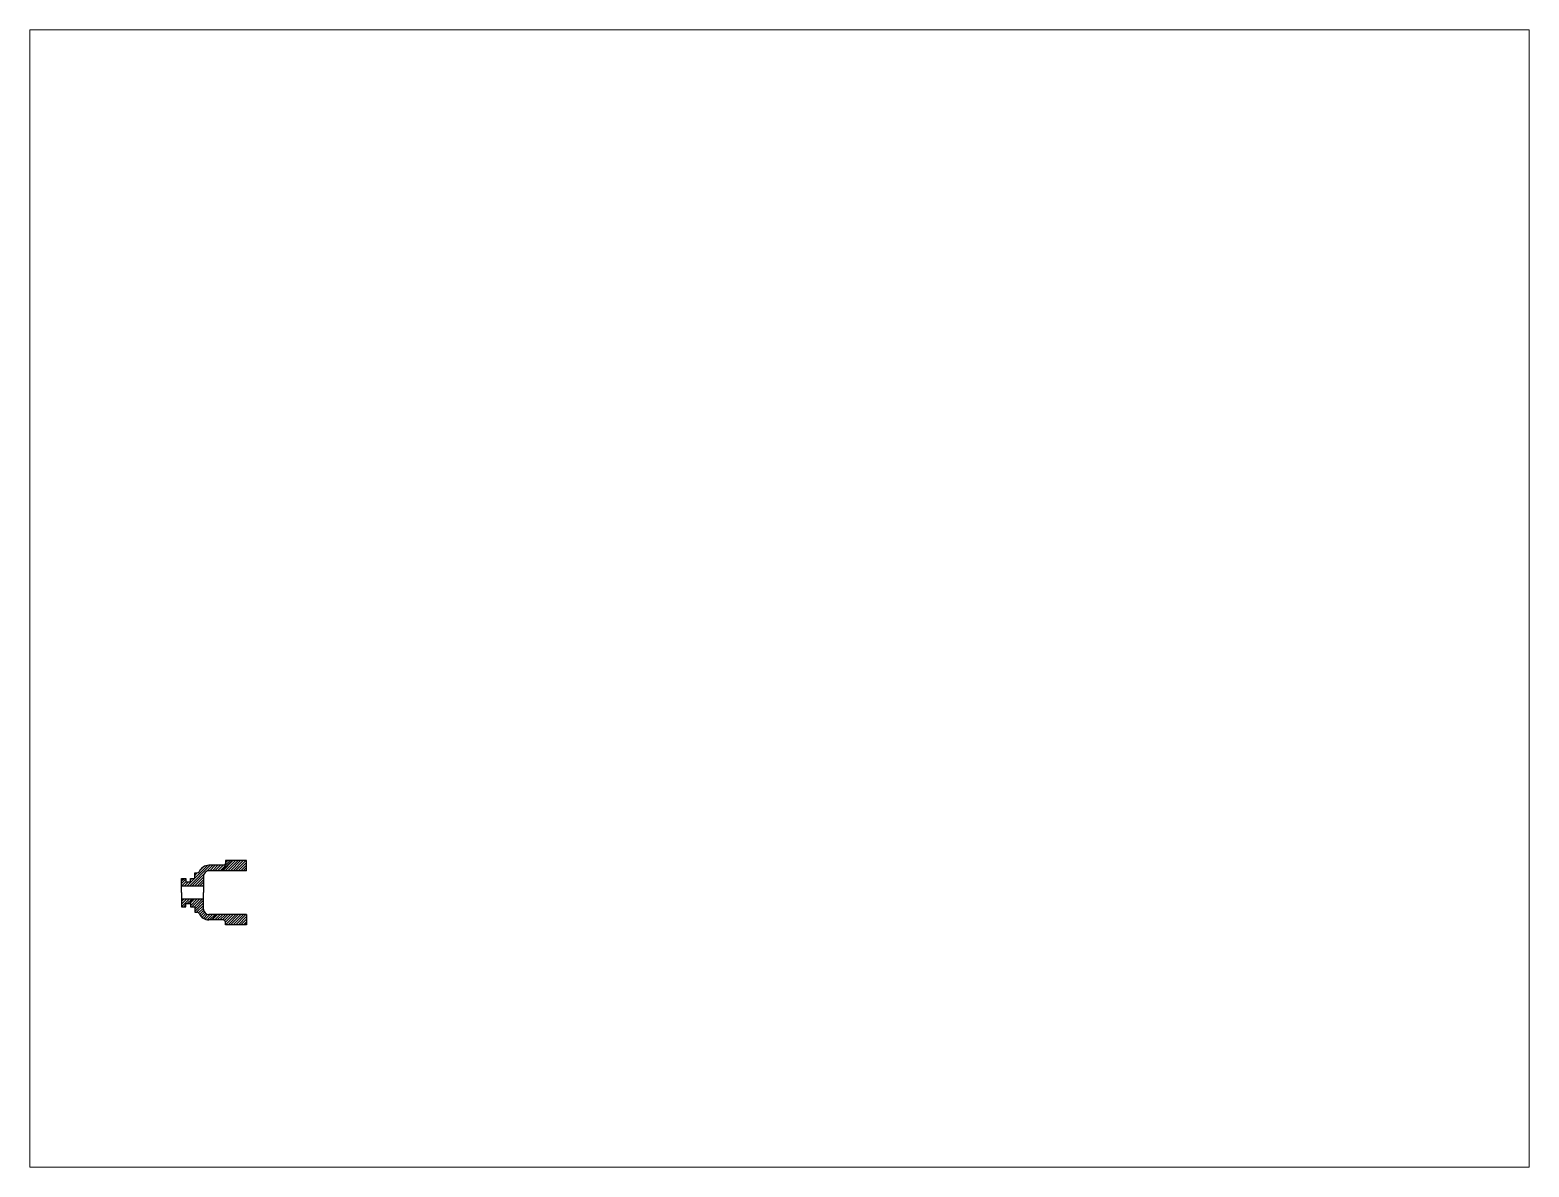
# Paper-space layout '配置1' of a CAD drawing. Header units: centimetres. Extents: x 26 to 231, y 20 to 176.
# The model-space entities are those that its viewports show. They can reach past a viewport. Long polylines and large blocks are cut down to what shows.
import ezdxf

# ---------------------------------------------------------------- set-up
doc = ezdxf.new("R2010")
doc.units = ezdxf.units.CM
doc.layers.add('輪廓線', color=7, linetype='Continuous')

msp = doc.modelspace()

# ---------------------------------------------------------------- hatches: boundary and pattern name
h = msp.add_hatch()
h.set_pattern_fill('STEEL', color=256, scale=300)
h.set_pattern_definition([(45, (1916.83, 878.485), (-26.517, 26.517), []), (45, (1916.83, 897.235), (-26.517, 26.517), [])])
h.paths.add_polyline_path([(1946.8, 913.5), (1916.8, 913.5), (1916.8, 903), (1922.8, 903), (1922.8, 907.5), (1928.8, 907.5), (1928.8, 903), (1934.8, 903), (1934.8, 895.5), (1938, 895.5, -0.293253), (1940.7, 893.7, 0.293253), (1954.3, 885), (1958.8, 885), (1973.8, 885), (1974.2, 885), (1974.6, 884.9), (1975, 884.8), (1975.3, 884.6), (1975.7, 884.4), (1976, 884.1), (1976.2, 883.8), (1976.4, 883.5), (1976.6, 883.1), (1976.7, 882.8), (1976.8, 882.4), (1976.8, 882), (1976.8, 878.5), (2005.8, 878.5), (2005.8, 892.5), (1954.3, 892.5, -0.414214), (1946.8, 900)])
h.paths.add_polyline_path([(1954.3, 952.5), (2005.8, 952.5), (2005.8, 966.5), (1976.8, 966.5), (1976.8, 963), (1976.8, 962.6), (1976.7, 962.2), (1976.6, 961.8), (1976.4, 961.5), (1976.2, 961.2), (1976, 960.9), (1975.7, 960.6), (1975.3, 960.4), (1975, 960.2), (1974.6, 960.1), (1974.2, 960), (1973.8, 960), (1958.8, 960), (1954.3, 960, 0.293253), (1940.7, 951.2, -0.293253), (1938, 949.5), (1934.8, 949.5), (1934.8, 942), (1928.8, 942), (1928.8, 937.5), (1922.8, 937.5), (1922.8, 942), (1916.8, 942), (1916.8, 931.5), (1946.8, 931.5), (1946.8, 945, -0.414214)])
h = msp.add_hatch()
h.set_pattern_fill('ANSI31', scale=20)
h.set_pattern_definition([(45, (1916.8303, 878.4848), (-1.767767, 1.767767), [])])
h.paths.add_polyline_path([(1946.8, 945, -0.414214), (1954.3, 952.5), (2005.8, 952.5), (2005.8, 966.5), (1976.8, 966.5), (1976.8, 963), (1976.8, 962.6), (1976.7, 962.2), (1976.6, 961.8), (1976.4, 961.5), (1976.2, 961.2), (1976, 960.9), (1975.7, 960.6), (1975.3, 960.4), (1975, 960.2), (1974.6, 960.1), (1974.2, 960), (1973.8, 960), (1958.8, 960), (1954.3, 960, 0.293253), (1940.7, 951.2, -0.293253), (1938, 949.5), (1934.8, 949.5), (1934.8, 942), (1928.8, 942), (1928.8, 937.5), (1922.8, 937.5), (1922.8, 942), (1916.8, 942), (1916.8, 931.5), (1946.8, 931.5)])
h.paths.add_polyline_path([(1946.8, 913.5), (1916.8, 913.5), (1916.8, 903), (1922.8, 903), (1922.8, 907.5), (1928.8, 907.5), (1928.8, 903), (1934.8, 903), (1934.8, 895.5), (1938, 895.5, -0.293253), (1940.7, 893.7, 0.293253), (1954.3, 885), (1958.8, 885), (1973.8, 885), (1974.2, 885), (1974.6, 884.9), (1975, 884.8), (1975.3, 884.6), (1975.7, 884.4), (1976, 884.1), (1976.2, 883.8), (1976.4, 883.5), (1976.6, 883.1), (1976.7, 882.8), (1976.8, 882.4), (1976.8, 882), (1976.8, 878.5), (2005.8, 878.5), (2005.8, 892.5), (1954.3, 892.5, -0.414214), (1946.8, 900)])

# ---------------------------------------------------------------- linework, layer by layer
at = {"layer": '輪廓線'}
for p, q in [((2005.8, 966.5), (1976.8, 966.5)), ((1976.8, 966.5), (1976.8, 963)), ((2005.8, 952.5), (2005.8, 966.5)), ((1934.8, 942), (1934.8, 949.5)), ((1934.8, 949.5), (1938, 949.5)), ((1958.8, 960), (1954.3, 960)), ((2005.8, 952.5), (1954.3, 952.5)), ((1973.8, 960), (1958.8, 960)), ((1974.2, 960), (1973.8, 960)), ((1974.6, 960.1), (1974.2, 960)), ((1975, 960.2), (1974.6, 960.1)), ((1975.3, 960.4), (1975, 960.2)), ((1975.7, 960.6), (1975.3, 960.4)), ((1976, 960.9), (1975.7, 960.6)), ((1976.2, 961.2), (1976, 960.9)), ((1976.4, 961.5), (1976.2, 961.2)), ((1976.6, 961.8), (1976.4, 961.5)), ((1976.7, 962.2), (1976.6, 961.8)), ((1976.8, 962.6), (1976.7, 962.2)), ((1976.8, 963), (1976.8, 962.6)), ((1916.8, 942), (1922.8, 942)), ((1916.8, 931.5), (1916.8, 942)), ((1916.8, 922.5), (1916.8, 931.5)), ((1946.8, 931.5), (1916.8, 931.5)), ((1922.8, 942), (1922.8, 937.5)), ((1922.8, 937.5), (1928.8, 937.5)), ((1928.8, 937.5), (1928.8, 942)), ((1928.8, 942), (1934.8, 942)), ((1946.8, 945), (1946.8, 931.5)), ((1946.8, 931.5), (1946.8, 922.5)), ((1916.8, 922.5), (1916.8, 913.5)), ((1946.8, 913.5), (1916.8, 913.5)), ((1916.8, 913.5), (1916.8, 903)), ((1922.8, 903), (1922.8, 907.5)), ((1922.8, 907.5), (1928.8, 907.5)), ((1928.8, 907.5), (1928.8, 903)), ((1946.8, 913.5), (1946.8, 922.5)), ((1946.8, 900), (1946.8, 913.5)), ((1916.8, 903), (1922.8, 903)), ((1928.8, 903), (1934.8, 903)), ((1934.8, 903), (1934.8, 895.5)), ((1934.8, 895.5), (1938, 895.5)), ((2005.8, 892.5), (1954.3, 892.5)), ((1958.8, 885), (1954.3, 885)), ((1973.8, 885), (1958.8, 885)), ((1974.2, 885), (1973.8, 885)), ((1974.6, 884.9), (1974.2, 885)), ((1975, 884.8), (1974.6, 884.9)), ((1975.3, 884.6), (1975, 884.8)), ((1975.7, 884.4), (1975.3, 884.6)), ((1976, 884.1), (1975.7, 884.4)), ((1976.2, 883.8), (1976, 884.1)), ((2005.8, 892.5), (2005.8, 878.5)), ((1976.4, 883.5), (1976.2, 883.8)), ((1976.6, 883.1), (1976.4, 883.5)), ((1976.7, 882.8), (1976.6, 883.1)), ((1976.8, 882.4), (1976.7, 882.8)), ((1976.8, 882), (1976.8, 882.4)), ((1976.8, 878.5), (1976.8, 882)), ((2005.8, 878.5), (1976.8, 878.5))]:
    msp.add_line(p, q, dxfattribs=at)
for centre, radius, start, end in [((1938, 952.5), 3, 270, 335.3757), ((1954.3, 945), 15, 90, 155.3757), ((1954.3, 945), 7.5, 90, 180), ((1938, 892.5), 3, 24.6243, 90), ((1954.3, 900), 15, 204.6243, 270), ((1954.3, 900), 7.5, 180, 270)]:
    msp.add_arc(centre, radius, start, end, dxfattribs=at)

psp = doc.layouts.new('配置1')

# ---------------------------------------------------------------- viewports
at = {"layer": '0'}
psp.add_viewport(center=(128.5, 97.5), size=(205.6, 156), view_center_point=(2736.84, 1326.04), view_height=1560, dxfattribs=at)

doc.saveas('drawing.dxf')
